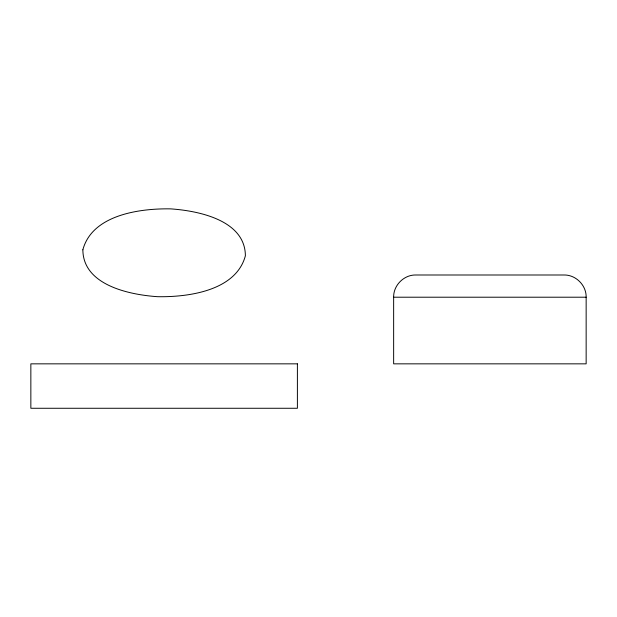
<?xml version="1.0" encoding="UTF-8"?>
<svg xmlns="http://www.w3.org/2000/svg" width="617" height="617" viewBox="0 0 617 617"><rect width="100%" height="100%" fill="white"/><g stroke="black" fill="none" stroke-linecap="round" stroke-linejoin="round"><path stroke-width="0.93" d="M393.646 297.209C393.345 285.339 403.988 274.688 415.858 274.997L563.938 274.997C575.808 274.688 586.451 285.339 586.15 297.209L586.15 363.845L393.646 363.845L393.646 297.209L586.15 297.209M82.863 249.792C83.048 285.316 129.655 294.787 157.613 296.692C188.316 297.232 236.026 290.831 245.381 255.777C245.196 220.246 198.589 210.783 170.631 208.87C139.928 208.338 92.218 214.739 82.863 249.792M297.394 363.845L30.85 363.845L30.85 408.269L297.394 408.269L297.394 363.845"/></g></svg>
